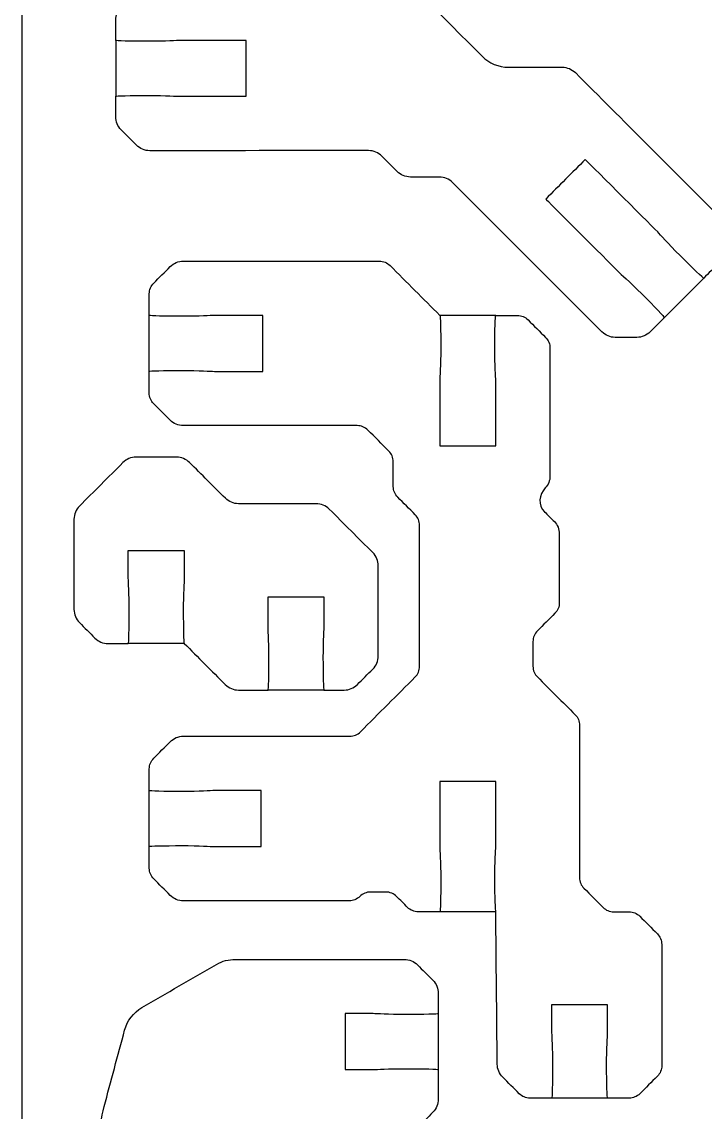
# Model space of a CAD drawing. Extents: x 0 to 400, y 230 to 450.
# Drawn here: x 270 to 306.7, y 286.9 to 345.5 of the extents above; entities that cross this region are included whole.
import ezdxf

# ---------------------------------------------------------------- set-up
doc = ezdxf.new("R2010")
doc.units = 0
doc.header["$MEASUREMENT"] = 0
doc.layers.add('DEFAULT', color=18, linetype='CONTINUOUS')

msp = doc.modelspace()

# ---------------------------------------------------------------- linework, layer by layer
at = {"layer": 'DEFAULT', "color": 1}
for points in [[(275.045, 344.453), (275.045, 341.453)], [(306.63, 331.696), (304.509, 329.575)], [(276.846, 326.696), (276.846, 329.696)], [(295.455, 329.695), (292.455, 329.695)], [(278.723, 312.096), (275.723, 312.096)], [(286.227, 309.594), (283.227, 309.594)], [(276.85, 301.198), (276.85, 304.198)], [(295.453, 297.695), (292.453, 297.695)], [(292.371, 292.227), (292.371, 289.227)], [(301.46, 287.697), (298.46, 287.697)]]:
    msp.add_lwpolyline(points, dxfattribs=at)
for points, knots in [([(270, 242), (270, 307.333), (270, 372.667), (270, 438), (270, 444.627), (275.372, 450), (282, 450), (317.333, 450), (352.667, 450), (388, 450), (394.628, 450), (400, 444.627), (400, 438), (400, 372.667), (400, 307.333), (400, 242), (400, 235.373), (394.628, 230), (388, 230), (352.667, 230), (317.333, 230), (282, 230), (275.372, 230), (270, 235.373), (270, 242)], [0, 0, 0, 0, 555.591, 555.591, 555.591, 556.591, 556.591, 556.591, 857.063, 857.063, 857.063, 858.063, 858.063, 858.063, 1413.654, 1413.654, 1413.654, 1414.654, 1414.654, 1414.654, 1715.126, 1715.126, 1715.126, 1716.126, 1716.126, 1716.126, 1716.126]), ([(282.044, 344.455), (282.044, 343.454), (282.044, 342.454), (282.044, 341.453), (280.877, 341.453), (279.711, 341.453), (278.544, 341.453), (278.333, 341.453), (277.761, 341.502), (276.795, 341.502), (275.828, 341.502), (275.045, 341.481), (275.045, 341.453), (275.045, 341.09), (275.045, 340.727), (275.045, 340.364), (275.045, 340.099), (275.15, 339.845), (275.337, 339.657), (275.612, 339.381), (275.887, 339.105), (276.163, 338.829), (276.35, 338.641), (276.605, 338.535), (276.871, 338.535), (280.79, 338.537), (284.709, 338.538), (288.628, 338.539), (288.894, 338.539), (289.148, 338.433), (289.336, 338.246), (289.612, 337.97), (289.888, 337.693), (290.164, 337.417), (290.352, 337.229), (290.606, 337.124), (290.872, 337.124), (291.39, 337.124), (291.909, 337.124), (292.428, 337.124), (292.693, 337.124), (292.948, 337.019), (293.135, 336.831), (295.81, 334.157), (298.486, 331.483), (301.161, 328.809), (301.348, 328.622), (301.603, 328.517), (301.868, 328.517), (302.257, 328.517), (302.647, 328.517), (303.036, 328.517), (303.302, 328.517), (303.556, 328.622), (303.743, 328.809), (303.998, 329.065), (304.254, 329.32), (304.509, 329.575), (304.53, 329.596), (303.987, 330.168), (303.302, 330.852), (302.621, 331.533), (302.18, 331.903), (302.032, 332.051), (301.411, 332.672), (298.141, 335.943), (298.141, 335.943), (298.849, 336.649), (299.557, 337.356), (300.265, 338.063), (300.265, 338.063), (303.535, 334.796), (304.152, 334.175), (304.304, 334.027), (304.675, 333.586), (305.355, 332.905), (306.04, 332.221), (306.611, 331.681), (306.632, 331.702), (306.889, 331.959), (307.146, 332.215), (307.402, 332.472), (307.589, 332.659), (307.695, 332.913), (307.695, 333.177), (307.696, 333.566), (307.696, 333.956), (307.697, 334.345), (307.698, 334.611), (307.592, 334.866), (307.404, 335.054), (304.847, 337.61), (302.289, 340.167), (299.732, 342.723), (299.545, 342.91), (299.29, 343.016), (299.025, 343.016), (298.063, 343.016), (297.102, 343.016), (296.14, 343.016), (295.61, 343.016), (295.101, 343.226), (294.726, 343.601), (293.569, 344.758), (292.412, 345.916), (291.255, 347.073), (291.067, 347.26), (290.813, 347.365), (290.548, 347.365), (285.989, 347.365), (281.429, 347.365), (276.87, 347.365), (276.605, 347.365), (276.35, 347.26), (276.163, 347.073), (275.888, 346.797), (275.613, 346.522), (275.338, 346.247), (275.15, 346.06), (275.045, 345.805), (275.045, 345.54), (275.045, 345.178), (275.045, 344.817), (275.045, 344.455), (275.045, 344.427), (275.828, 344.406), (276.795, 344.406), (277.761, 344.406), (278.333, 344.455), (278.544, 344.455), (279.711, 344.455), (280.877, 344.455), (282.044, 344.455)], [9.92, 9.92, 9.92, 9.92, 18.43, 18.43, 18.43, 28.35, 28.35, 28.35, 29.35, 29.35, 29.35, 30.35, 30.35, 30.35, 33.438, 33.438, 33.438, 34.438, 34.438, 34.438, 37.752919, 37.752919, 37.752919, 38.752919, 38.752919, 38.752919, 72.080921, 72.080921, 72.080921, 73.080921, 73.080921, 73.080921, 76.402908, 76.402908, 76.402908, 77.402908, 77.402908, 77.402908, 81.813908, 81.813908, 81.813908, 82.813908, 82.813908, 82.813908, 114.97949, 114.97949, 114.97949, 115.97949, 115.97949, 115.97949, 119.29149, 119.29149, 119.29149, 120.29149, 120.29149, 120.29149, 123.360333, 123.360333, 123.360333, 124.360333, 124.360333, 124.360333, 125.360333, 125.360333, 125.360333, 126.360333, 126.360333, 126.360333, 134.866831, 134.866831, 134.866831, 135.866831, 135.866831, 135.866831, 136.866831, 136.866831, 136.866831, 137.866831, 137.866831, 137.866831, 140.952645, 140.952645, 140.952645, 141.952645, 141.952645, 141.952645, 145.26365, 145.26365, 145.26365, 146.26365, 146.26365, 146.26365, 177.012189, 177.012189, 177.012189, 178.012189, 178.012189, 178.012189, 186.190189, 186.190189, 186.190189, 187.190189, 187.190189, 187.190189, 201.105344, 201.105344, 201.105344, 202.105344, 202.105344, 202.105344, 240.877344, 240.877344, 240.877344, 241.877344, 241.877344, 241.877344, 245.186603, 245.186603, 245.186603, 246.186603, 246.186603, 246.186603, 249.262603, 249.262603, 249.262603, 250.262603, 250.262603, 250.262603, 251.262603, 251.262603, 251.262603, 261.182603, 261.182603, 261.182603, 261.182603]), ([(295.83, 288.819), (296.126, 288.524), (296.422, 288.228), (296.718, 287.933), (296.87, 287.782), (297.076, 287.697), (297.29, 287.697), (297.679, 287.697), (298.068, 287.697), (298.457, 287.697), (298.486, 287.697), (298.507, 288.48), (298.507, 289.447), (298.507, 290.413), (298.457, 290.985), (298.457, 291.196), (298.457, 291.696), (298.457, 292.196), (298.457, 292.696), (299.458, 292.696), (300.459, 292.696), (301.46, 292.696), (301.46, 292.196), (301.46, 291.696), (301.46, 291.196), (301.46, 290.985), (301.41, 290.413), (301.41, 289.447), (301.41, 288.48), (301.431, 287.697), (301.46, 287.697), (301.848, 287.697), (302.237, 287.697), (302.625, 287.697), (302.839, 287.697), (303.044, 287.781), (303.195, 287.932), (303.509, 288.245), (303.823, 288.558), (304.136, 288.871), (304.288, 289.023), (304.373, 289.228), (304.373, 289.443), (304.372, 291.611), (304.371, 293.778), (304.37, 295.946), (304.37, 296.16), (304.285, 296.365), (304.134, 296.516), (303.82, 296.83), (303.506, 297.144), (303.192, 297.458), (303.04, 297.609), (302.835, 297.694), (302.621, 297.694), (302.344, 297.694), (302.067, 297.694), (301.79, 297.694), (301.576, 297.694), (301.371, 297.779), (301.22, 297.931), (300.878, 298.273), (300.535, 298.615), (300.193, 298.957), (300.042, 299.109), (299.957, 299.314), (299.957, 299.528), (299.957, 302.252), (299.957, 304.976), (299.957, 307.7), (299.957, 307.914), (299.872, 308.119), (299.72, 308.271), (299.044, 308.946), (298.368, 309.621), (297.692, 310.296), (297.541, 310.447), (297.456, 310.652), (297.456, 310.867), (297.456, 311.311), (297.456, 311.754), (297.456, 312.198), (297.456, 312.412), (297.541, 312.617), (297.692, 312.769), (298.006, 313.083), (298.32, 313.397), (298.634, 313.711), (298.785, 313.862), (298.87, 314.067), (298.87, 314.281), (298.87, 315.516), (298.87, 316.75), (298.87, 317.984), (298.87, 318.227), (298.774, 318.46), (298.602, 318.632), (298.425, 318.809), (298.248, 318.986), (298.071, 319.162), (297.715, 319.519), (297.76, 320.074), (298.111, 320.437), (298.277, 320.607), (298.369, 320.836), (298.369, 321.074), (298.369, 323.365), (298.369, 325.656), (298.369, 327.946), (298.369, 328.16), (298.284, 328.365), (298.133, 328.517), (297.819, 328.831), (297.505, 329.145), (297.191, 329.459), (297.04, 329.61), (296.835, 329.695), (296.62, 329.695), (296.232, 329.695), (295.844, 329.695), (295.455, 329.695), (295.427, 329.695), (295.406, 328.912), (295.406, 327.945), (295.406, 326.979), (295.455, 326.407), (295.455, 326.195), (295.455, 325.029), (295.455, 323.862), (295.455, 322.696), (294.455, 322.696), (293.454, 322.696), (292.453, 322.696), (292.453, 323.862), (292.453, 325.029), (292.453, 326.195), (292.453, 326.407), (292.503, 326.979), (292.503, 327.945), (292.503, 328.912), (292.481, 329.695), (292.453, 329.695), (291.561, 330.587), (290.668, 331.48), (289.776, 332.373), (289.624, 332.524), (289.419, 332.609), (289.205, 332.609), (285.696, 332.609), (282.188, 332.609), (278.679, 332.609), (278.414, 332.609), (278.159, 332.504), (277.972, 332.316), (277.676, 332.021), (277.381, 331.726), (277.086, 331.431), (276.935, 331.279), (276.85, 331.074), (276.85, 330.86), (276.85, 330.472), (276.85, 330.083), (276.85, 329.695), (276.92, 329.667), (277.675, 329.649), (278.596, 329.649), (279.563, 329.649), (280.134, 329.698), (280.346, 329.698), (281.214, 329.698), (282.081, 329.698), (282.949, 329.698), (282.949, 328.698), (282.949, 327.697), (282.949, 326.696), (282.081, 326.696), (281.214, 326.696), (280.346, 326.696), (280.134, 326.696), (279.563, 326.746), (278.596, 326.746), (277.629, 326.746), (276.846, 326.725), (276.846, 326.696), (276.846, 326.308), (276.846, 325.92), (276.846, 325.531), (276.846, 325.317), (276.931, 325.112), (277.083, 324.961), (277.378, 324.666), (277.673, 324.371), (277.968, 324.076), (278.156, 323.888), (278.41, 323.782), (278.675, 323.782), (281.789, 323.782), (284.903, 323.782), (288.016, 323.782), (288.23, 323.782), (288.435, 323.697), (288.587, 323.546), (288.963, 323.17), (289.339, 322.793), (289.716, 322.417), (289.867, 322.266), (289.952, 322.061), (289.952, 321.847), (289.952, 321.403), (289.952, 320.959), (289.952, 320.515), (289.952, 320.301), (290.037, 320.095), (290.188, 319.944), (290.502, 319.63), (290.816, 319.316), (291.13, 319.002), (291.282, 318.851), (291.367, 318.646), (291.367, 318.432), (291.367, 315.91), (291.367, 313.388), (291.367, 310.866), (291.367, 310.652), (291.282, 310.447), (291.13, 310.296), (290.149, 309.315), (289.169, 308.334), (288.188, 307.354), (288.037, 307.202), (287.831, 307.117), (287.618, 307.117), (284.638, 307.117), (281.659, 307.117), (278.68, 307.117), (278.414, 307.117), (278.159, 307.011), (277.972, 306.823), (277.676, 306.527), (277.381, 306.231), (277.085, 305.935), (276.934, 305.783), (276.85, 305.578), (276.85, 305.365), (276.85, 304.976), (276.85, 304.588), (276.85, 304.2), (276.85, 304.171), (277.633, 304.15), (278.6, 304.15), (279.566, 304.15), (280.138, 304.2), (280.349, 304.2), (281.183, 304.2), (282.017, 304.2), (282.851, 304.2), (282.851, 303.199), (282.851, 302.198), (282.851, 301.198), (282.017, 301.198), (281.183, 301.198), (280.349, 301.198), (280.138, 301.198), (279.566, 301.247), (278.6, 301.247), (277.633, 301.247), (276.85, 301.226), (276.85, 301.198), (276.85, 300.809), (276.85, 300.421), (276.85, 300.033), (276.85, 299.819), (276.935, 299.613), (277.086, 299.462), (277.381, 299.167), (277.676, 298.872), (277.972, 298.577), (278.159, 298.389), (278.414, 298.284), (278.679, 298.284), (281.648, 298.284), (284.617, 298.284), (287.586, 298.284), (287.8, 298.284), (288.005, 298.369), (288.156, 298.52), (288.308, 298.671), (288.513, 298.756), (288.727, 298.756), (289.004, 298.756), (289.281, 298.756), (289.558, 298.756), (289.772, 298.756), (289.977, 298.671), (290.128, 298.52), (290.325, 298.324), (290.521, 298.127), (290.717, 297.931), (290.869, 297.779), (291.074, 297.694), (291.288, 297.694), (291.677, 297.694), (292.065, 297.694), (292.453, 297.694), (292.481, 297.694), (292.503, 298.478), (292.503, 299.444), (292.503, 300.411), (292.453, 300.982), (292.453, 301.194), (292.453, 302.361), (292.453, 303.527), (292.453, 304.694), (293.454, 304.694), (294.455, 304.694), (295.455, 304.694), (295.455, 303.527), (295.455, 302.361), (295.455, 301.194), (295.455, 300.982), (295.406, 300.411), (295.406, 299.444), (295.406, 298.478), (295.455, 297.765), (295.455, 297.694), (295.482, 294.969), (295.509, 292.243), (295.536, 289.517), (295.539, 289.255), (295.644, 289.004), (295.83, 288.819)], [1, 1, 1, 1, 4.556043, 4.556043, 4.556043, 5.556043, 5.556043, 5.556043, 8.865043, 8.865043, 8.865043, 9.865043, 9.865043, 9.865043, 10.865043, 10.865043, 10.865043, 15.115043, 15.115043, 15.115043, 23.625043, 23.625043, 23.625043, 27.875043, 27.875043, 27.875043, 28.875043, 28.875043, 28.875043, 29.875043, 29.875043, 29.875043, 33.180043, 33.180043, 33.180043, 34.180043, 34.180043, 34.180043, 37.948219, 37.948219, 37.948219, 38.948219, 38.948219, 38.948219, 57.382221, 57.382221, 57.382221, 58.382221, 58.382221, 58.382221, 62.158878, 62.158878, 62.158878, 63.158878, 63.158878, 63.158878, 65.513878, 65.513878, 65.513878, 66.513878, 66.513878, 66.513878, 70.629947, 70.629947, 70.629947, 71.629947, 71.629947, 71.629947, 94.793947, 94.793947, 94.793947, 95.793947, 95.793947, 95.793947, 103.916485, 103.916485, 103.916485, 104.916485, 104.916485, 104.916485, 108.690485, 108.690485, 108.690485, 109.690485, 109.690485, 109.690485, 113.466435, 113.466435, 113.466435, 114.466435, 114.466435, 114.466435, 124.962435, 124.962435, 124.962435, 125.962435, 125.962435, 125.962435, 128.087998, 128.087998, 128.087998, 129.087998, 129.087998, 129.087998, 130.087998, 130.087998, 130.087998, 149.566998, 149.566998, 149.566998, 150.566998, 150.566998, 150.566998, 154.343656, 154.343656, 154.343656, 155.343656, 155.343656, 155.343656, 158.646656, 158.646656, 158.646656, 159.646656, 159.646656, 159.646656, 160.646656, 160.646656, 160.646656, 170.566656, 170.566656, 170.566656, 179.076656, 179.076656, 179.076656, 188.996656, 188.996656, 188.996656, 189.996656, 189.996656, 189.996656, 190.996656, 190.996656, 190.996656, 201.730537, 201.730537, 201.730537, 202.730537, 202.730537, 202.730537, 232.568537, 232.568537, 232.568537, 233.568537, 233.568537, 233.568537, 237.118213, 237.118213, 237.118213, 238.118213, 238.118213, 238.118213, 241.421213, 241.421213, 241.421213, 242.421213, 242.421213, 242.421213, 243.421213, 243.421213, 243.421213, 250.801213, 250.801213, 250.801213, 259.311213, 259.311213, 259.311213, 266.691213, 266.691213, 266.691213, 267.691213, 267.691213, 267.691213, 268.691213, 268.691213, 268.691213, 271.993213, 271.993213, 271.993213, 272.993213, 272.993213, 272.993213, 276.542182, 276.542182, 276.542182, 277.542182, 277.542182, 277.542182, 304.020182, 304.020182, 304.020182, 305.020182, 305.020182, 305.020182, 309.544958, 309.544958, 309.544958, 310.544958, 310.544958, 310.544958, 314.319958, 314.319958, 314.319958, 315.319958, 315.319958, 315.319958, 319.095908, 319.095908, 319.095908, 320.095908, 320.095908, 320.095908, 341.540908, 341.540908, 341.540908, 342.540908, 342.540908, 342.540908, 354.335449, 354.335449, 354.335449, 355.335449, 355.335449, 355.335449, 380.671449, 380.671449, 380.671449, 381.671449, 381.671449, 381.671449, 385.228907, 385.228907, 385.228907, 386.228907, 386.228907, 386.228907, 389.531907, 389.531907, 389.531907, 390.531907, 390.531907, 390.531907, 391.531907, 391.531907, 391.531907, 398.621907, 398.621907, 398.621907, 407.131907, 407.131907, 407.131907, 414.221907, 414.221907, 414.221907, 415.221907, 415.221907, 415.221907, 416.221907, 416.221907, 416.221907, 419.523907, 419.523907, 419.523907, 420.523907, 420.523907, 420.523907, 424.072876, 424.072876, 424.072876, 425.072876, 425.072876, 425.072876, 450.320876, 450.320876, 450.320876, 451.320876, 451.320876, 451.320876, 452.320876, 452.320876, 452.320876, 454.675876, 454.675876, 454.675876, 455.675876, 455.675876, 455.675876, 458.037613, 458.037613, 458.037613, 459.037613, 459.037613, 459.037613, 462.339613, 462.339613, 462.339613, 463.339613, 463.339613, 463.339613, 464.339613, 464.339613, 464.339613, 474.259613, 474.259613, 474.259613, 482.769613, 482.769613, 482.769613, 492.689613, 492.689613, 492.689613, 493.689613, 493.689613, 493.689613, 494.689613, 494.689613, 494.689613, 517.870744, 517.870744, 517.870744, 518.870744, 518.870744, 518.870744, 518.870744]), ([(280.932, 319.885), (281.119, 319.697), (281.374, 319.592), (281.638, 319.592), (283.029, 319.592), (284.419, 319.592), (285.809, 319.592), (286.074, 319.592), (286.328, 319.487), (286.516, 319.3), (287.294, 318.522), (288.072, 317.745), (288.851, 316.968), (289.038, 316.78), (289.144, 316.526), (289.144, 316.26), (289.144, 314.648), (289.144, 313.035), (289.144, 311.423), (289.144, 311.158), (289.039, 310.904), (288.851, 310.716), (288.575, 310.44), (288.299, 310.164), (288.022, 309.887), (287.835, 309.7), (287.58, 309.594), (287.315, 309.594), (286.952, 309.594), (286.589, 309.594), (286.227, 309.594), (286.198, 309.594), (286.177, 310.378), (286.177, 311.344), (286.177, 312.311), (286.227, 312.882), (286.227, 313.094), (286.227, 313.594), (286.227, 314.093), (286.227, 314.593), (285.226, 314.593), (284.225, 314.593), (283.225, 314.593), (283.225, 314.093), (283.225, 313.594), (283.225, 313.094), (283.225, 312.882), (283.274, 312.311), (283.274, 311.344), (283.274, 310.378), (283.253, 309.594), (283.225, 309.594), (282.696, 309.594), (282.167, 309.594), (281.638, 309.594), (281.373, 309.594), (281.119, 309.7), (280.931, 309.887), (280.195, 310.623), (279.459, 311.359), (278.723, 312.096), (278.691, 312.166), (278.674, 312.921), (278.674, 313.842), (278.674, 314.808), (278.723, 315.38), (278.723, 315.592), (278.723, 316.091), (278.723, 316.591), (278.723, 317.091), (277.722, 317.091), (276.722, 317.091), (275.721, 317.091), (275.721, 316.591), (275.721, 316.091), (275.721, 315.592), (275.721, 315.38), (275.77, 314.808), (275.77, 313.842), (275.77, 312.875), (275.749, 312.092), (275.721, 312.092), (275.358, 312.092), (274.995, 312.092), (274.632, 312.092), (274.367, 312.092), (274.113, 312.198), (273.925, 312.385), (273.649, 312.661), (273.373, 312.938), (273.096, 313.214), (272.909, 313.402), (272.804, 313.656), (272.804, 313.921), (272.804, 315.533), (272.804, 317.146), (272.804, 318.758), (272.804, 319.023), (272.909, 319.278), (273.096, 319.465), (273.873, 320.243), (274.651, 321.02), (275.428, 321.797), (275.616, 321.985), (275.87, 322.09), (276.135, 322.09), (276.86, 322.09), (277.585, 322.09), (278.309, 322.09), (278.574, 322.09), (278.828, 321.985), (279.016, 321.798), (279.655, 321.16), (280.293, 320.522), (280.932, 319.885)], [7.674939, 7.674939, 7.674939, 7.674939, 8.674939, 8.674939, 8.674939, 20.497939, 20.497939, 20.497939, 21.497939, 21.497939, 21.497939, 30.851549, 30.851549, 30.851549, 31.851549, 31.851549, 31.851549, 45.562549, 45.562549, 45.562549, 46.562549, 46.562549, 46.562549, 49.885244, 49.885244, 49.885244, 50.885244, 50.885244, 50.885244, 53.970244, 53.970244, 53.970244, 54.970244, 54.970244, 54.970244, 55.970244, 55.970244, 55.970244, 60.220244, 60.220244, 60.220244, 68.730244, 68.730244, 68.730244, 72.980244, 72.980244, 72.980244, 73.980244, 73.980244, 73.980244, 74.980244, 74.980244, 74.980244, 79.476244, 79.476244, 79.476244, 80.476244, 80.476244, 80.476244, 89.328514, 89.328514, 89.328514, 90.328514, 90.328514, 90.328514, 91.328514, 91.328514, 91.328514, 95.578514, 95.578514, 95.578514, 104.088514, 104.088514, 104.088514, 108.338514, 108.338514, 108.338514, 109.338514, 109.338514, 109.338514, 110.338514, 110.338514, 110.338514, 113.424514, 113.424514, 113.424514, 114.424514, 114.424514, 114.424514, 117.746502, 117.746502, 117.746502, 118.746502, 118.746502, 118.746502, 132.457502, 132.457502, 132.457502, 133.457502, 133.457502, 133.457502, 142.804039, 142.804039, 142.804039, 143.804039, 143.804039, 143.804039, 149.967039, 149.967039, 149.967039, 150.967039, 150.967039, 150.967039, 158.641978, 158.641978, 158.641978, 158.641978]), ([(287.372, 267.034), (287.372, 268.035), (287.372, 269.035), (287.372, 270.036), (287.872, 270.036), (288.372, 270.036), (288.872, 270.036), (289.083, 270.036), (289.655, 269.987), (290.621, 269.987), (291.588, 269.987), (292.371, 270.008), (292.371, 270.036), (292.371, 270.565), (292.371, 271.093), (292.371, 271.622), (292.371, 271.887), (292.266, 272.142), (292.078, 272.329), (291.802, 272.605), (291.526, 272.882), (291.249, 273.158), (291.062, 273.345), (290.957, 273.6), (290.957, 273.865), (290.957, 277.709), (290.957, 281.554), (290.957, 285.398), (290.957, 285.663), (291.062, 285.918), (291.249, 286.105), (291.526, 286.381), (291.802, 286.658), (292.078, 286.934), (292.266, 287.122), (292.371, 287.376), (292.371, 287.641), (292.371, 288.17), (292.371, 288.698), (292.371, 289.227), (292.371, 289.255), (291.588, 289.277), (290.621, 289.277), (289.655, 289.277), (289.083, 289.227), (288.872, 289.227), (288.372, 289.227), (287.872, 289.227), (287.372, 289.227), (287.372, 290.228), (287.372, 291.229), (287.372, 292.229), (287.872, 292.229), (288.372, 292.229), (288.872, 292.229), (289.083, 292.229), (289.655, 292.18), (290.621, 292.18), (291.588, 292.18), (292.371, 292.201), (292.371, 292.229), (292.371, 292.591), (292.371, 292.953), (292.371, 293.314), (292.371, 293.58), (292.266, 293.834), (292.078, 294.021), (291.802, 294.298), (291.526, 294.574), (291.249, 294.85), (291.062, 295.038), (290.808, 295.143), (290.542, 295.143), (287.517, 295.143), (284.492, 295.143), (281.467, 295.143), (281.116, 295.143), (280.771, 295.051), (280.466, 294.875), (279.129, 294.102), (277.791, 293.328), (276.454, 292.555), (275.995, 292.29), (275.661, 291.854), (275.523, 291.342), (275.156, 289.975), (274.789, 288.608), (274.422, 287.241), (274.262, 286.648), (274.182, 286.038), (274.182, 285.425), (274.182, 281.563), (274.182, 277.701), (274.182, 273.838), (274.182, 273.225), (274.262, 272.615), (274.422, 272.023), (274.789, 270.655), (275.156, 269.288), (275.523, 267.921), (275.661, 267.409), (275.995, 266.973), (276.454, 266.708), (277.791, 265.935), (279.129, 265.162), (280.466, 264.388), (280.771, 264.213), (281.116, 264.12), (281.467, 264.12), (284.492, 264.12), (287.517, 264.12), (290.542, 264.12), (290.808, 264.12), (291.062, 264.225), (291.249, 264.413), (291.526, 264.689), (291.802, 264.965), (292.078, 265.242), (292.266, 265.429), (292.371, 265.684), (292.371, 265.949), (292.371, 266.311), (292.371, 266.672), (292.371, 267.034), (292.371, 267.062), (291.588, 267.083), (290.621, 267.083), (289.655, 267.083), (289.083, 267.034), (288.872, 267.034), (288.372, 267.034), (287.872, 267.034), (287.372, 267.034)], [4.25, 4.25, 4.25, 4.25, 12.76, 12.76, 12.76, 17.01, 17.01, 17.01, 18.01, 18.01, 18.01, 19.01, 19.01, 19.01, 23.506, 23.506, 23.506, 24.506, 24.506, 24.506, 27.829402, 27.829402, 27.829402, 28.829402, 28.829402, 28.829402, 61.521402, 61.521402, 61.521402, 62.521402, 62.521402, 62.521402, 65.844804, 65.844804, 65.844804, 66.844804, 66.844804, 66.844804, 71.340804, 71.340804, 71.340804, 72.340804, 72.340804, 72.340804, 73.340804, 73.340804, 73.340804, 77.590804, 77.590804, 77.590804, 86.100804, 86.100804, 86.100804, 90.350804, 90.350804, 90.350804, 91.350804, 91.350804, 91.350804, 92.350804, 92.350804, 92.350804, 95.426804, 95.426804, 95.426804, 96.426804, 96.426804, 96.426804, 99.750206, 99.750206, 99.750206, 100.750206, 100.750206, 100.750206, 126.475206, 126.475206, 126.475206, 127.475206, 127.475206, 127.475206, 140.612015, 140.612015, 140.612015, 141.612015, 141.612015, 141.612015, 153.651128, 153.651128, 153.651128, 154.651128, 154.651128, 154.651128, 187.495128, 187.495128, 187.495128, 188.495128, 188.495128, 188.495128, 200.534242, 200.534242, 200.534242, 201.534242, 201.534242, 201.534242, 214.671552, 214.671552, 214.671552, 215.671552, 215.671552, 215.671552, 241.396552, 241.396552, 241.396552, 242.396552, 242.396552, 242.396552, 245.719954, 245.719954, 245.719954, 246.719954, 246.719954, 246.719954, 249.795954, 249.795954, 249.795954, 250.795954, 250.795954, 250.795954, 251.795954, 251.795954, 251.795954, 256.045954, 256.045954, 256.045954, 256.045954])]:
    msp.add_open_spline(points, degree=3, knots=knots, dxfattribs=at)

doc.saveas('drawing.dxf')
